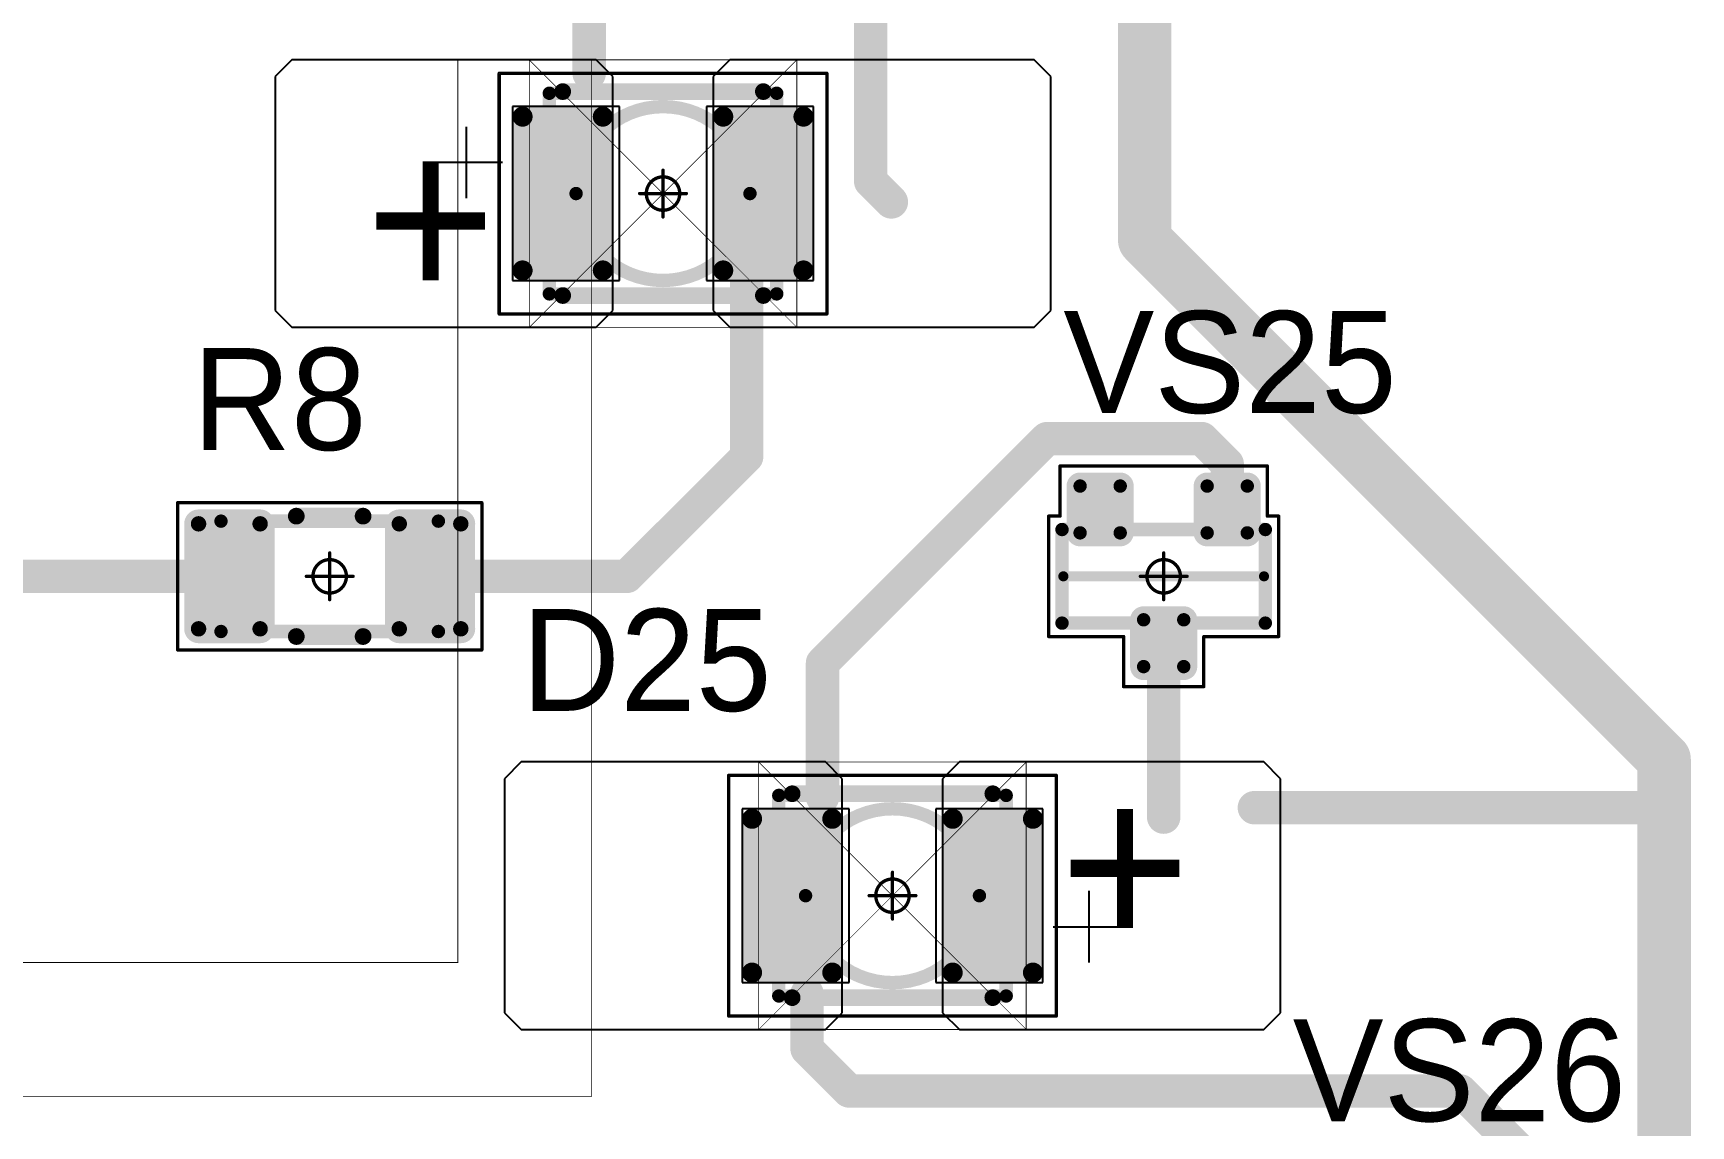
# Model space of a CAD drawing. Header units: millimetres. Extents: x 0 to 1769, y 431 to 1001.
# Drawn here: x 1352.28 to 1377.07, y 559.09 to 575.43 of the extents above; entities that cross this region are included whole.
import ezdxf

# ---------------------------------------------------------------- set-up
doc = ezdxf.new("R2010")
doc.units = ezdxf.units.MM
for name, color, linetype in [('Mechanical13', 56, 'Continuous'), ('Mechanical15', 56, 'Continuous'), ('Mechanical9', 56, 'Continuous'), ('TopLayer', 1, 'Continuous'), ('TopOverlay', 2, 'Continuous'), ('TopPaste', 8, 'Continuous'), ('TopSolder', 216, 'Continuous')]:
    doc.layers.add(name, color=color, linetype=linetype)

# ---------------------------------------------------------------- blocks, each defined once
blk = doc.blocks.new('SOT23_114')
at = {"layer": 'Mechanical13', "const_width": 0.2}
for points in [[(-0.7, -1.52), (-0.7, 1.52)], [(0.7, 1.52), (-0.7, 1.52)], [(0.7, -1.52), (0.7, 1.52)], [(0.7, -1.52), (-0.7, -1.52)]]:
    blk.add_lwpolyline(points, dxfattribs=at)
at = {"layer": 'Mechanical13', "const_width": 0.1}
for points in [[(-0.75, 1.52, 1), (-0.65, 1.52, 1)], [(-0.75, 1.52, 1), (-0.65, 1.52, 1)], [(0.65, 1.52, 1), (0.75, 1.52, 1)], [(0.65, 1.52, 1), (0.75, 1.52, 1)], [(-0.75, -1.52, 1), (-0.65, -1.52, 1)], [(-0.75, -1.52, 1), (-0.65, -1.52, 1)], [(0.65, -1.52, 1), (0.75, -1.52, 1)], [(0.65, -1.52, 1), (0.75, -1.52, 1)]]:
    blk.add_lwpolyline(points, format="xyb", close=True, dxfattribs=at)
at = {"layer": 'Mechanical15', "const_width": 0.05}
for points in [[(0.9, 1.72), (-0.9, 1.72)], [(-0.9, 1.55), (-0.9, 1.72)], [(0.9, 0.6), (0.9, 1.72)], [(-0.9, 1.55), (-1.65, 1.55)], [(-1.65, -1.55), (-1.65, 1.55)], [(1.65, 0.6), (0.9, 0.6)], [(1.65, -0.6), (1.65, 0.6)], [(0, -0.35), (0, 0.35)], [(0.35, 0), (-0.35, 0)], [(0.9, -1.72), (0.9, -0.6)], [(1.65, -0.6), (0.9, -0.6)], [(-0.9, -1.55), (-1.65, -1.55)], [(-0.9, -1.72), (-0.9, -1.55)], [(0.9, -1.72), (-0.9, -1.72)]]:
    blk.add_lwpolyline(points, dxfattribs=at)
at = {"layer": 'Mechanical15'}
for points, const_width in [([(-0.913, 1.72, 1), (-0.888, 1.72, 1)], 0.025), ([(-0.913, 1.72, 1), (-0.888, 1.72, 1)], 0.025), ([(0.888, 1.72, 1), (0.913, 1.72, 1)], 0.025), ([(0.888, 1.72, 1), (0.913, 1.72, 1)], 0.025), ([(-1.662, 1.55, 1), (-1.637, 1.55, 1)], 0.025), ([(-1.662, 1.55, 1), (-1.637, 1.55, 1)], 0.025), ([(-0.913, 1.55, 1), (-0.888, 1.55, 1)], 0.025), ([(-0.913, 1.55, 1), (-0.888, 1.55, 1)], 0.025), ([(0.888, 0.6, 1), (0.913, 0.6, 1)], 0.025), ([(0.888, 0.6, 1), (0.913, 0.6, 1)], 0.025), ([(1.637, 0.6, 1), (1.662, 0.6, 1)], 0.025), ([(1.637, 0.6, 1), (1.662, 0.6, 1)], 0.025), ([(0.25, 0, 1), (-0.25, 0, 1)], 0.05), ([(-0.012, 0.35, 1), (0.012, 0.35, 1)], 0.025), ([(-0.362, 0, 1), (-0.337, 0, 1)], 0.025), ([(-0.262, 0, 1), (-0.238, 0, 1)], 0.025), ([(0.238, 0, 1), (0.262, 0, 1)], 0.025), ([(0.337, 0, 1), (0.362, 0, 1)], 0.025), ([(-0.012, -0.35, 1), (0.012, -0.35, 1)], 0.025), ([(0.888, -0.6, 1), (0.913, -0.6, 1)], 0.025), ([(0.888, -0.6, 1), (0.913, -0.6, 1)], 0.025), ([(1.637, -0.6, 1), (1.662, -0.6, 1)], 0.025), ([(1.637, -0.6, 1), (1.662, -0.6, 1)], 0.025), ([(-1.662, -1.55, 1), (-1.637, -1.55, 1)], 0.025), ([(-1.662, -1.55, 1), (-1.637, -1.55, 1)], 0.025), ([(-0.913, -1.55, 1), (-0.888, -1.55, 1)], 0.025), ([(-0.913, -1.55, 1), (-0.888, -1.55, 1)], 0.025), ([(-0.913, -1.72, 1), (-0.888, -1.72, 1)], 0.025), ([(-0.913, -1.72, 1), (-0.888, -1.72, 1)], 0.025), ([(0.888, -1.72, 1), (0.913, -1.72, 1)], 0.025), ([(0.888, -1.72, 1), (0.913, -1.72, 1)], 0.025)]:
    blk.add_lwpolyline(points, format="xyb", close=True, dxfattribs=dict(at, const_width=const_width))
at = {"layer": 'TopLayer', "const_width": 0.1}
for points in [[(-1.4, 1.25, 1), (-1.3, 1.25, 1)], [(-0.7, 1.25, 1), (-0.6, 1.25, 1)], [(-1.4, 0.65, 1), (-1.3, 0.65, 1)], [(-0.7, 0.65, 1), (-0.6, 0.65, 1)], [(0.6, 0.3, 1), (0.7, 0.3, 1)], [(1.3, 0.3, 1), (1.4, 0.3, 1)], [(0.6, -0.3, 1), (0.7, -0.3, 1)], [(1.3, -0.3, 1), (1.4, -0.3, 1)], [(-1.4, -0.65, 1), (-1.3, -0.65, 1)], [(-0.7, -0.65, 1), (-0.6, -0.65, 1)], [(-1.4, -1.25, 1), (-1.3, -1.25, 1)], [(-0.7, -1.25, 1), (-0.6, -1.25, 1)]]:
    blk.add_lwpolyline(points, format="xyb", close=True, dxfattribs=at)
at = {"layer": 'TopLayer'}
for points in [[(-1.45, 1.25), (-1.45, 0.65), (-0.55, 1.25), (-0.55, 0.65)], [(-1.35, 1.35), (-1.35, 0.55), (-0.65, 1.35), (-0.65, 0.55)], [(0.55, 0.3), (0.55, -0.3), (1.45, 0.3), (1.45, -0.3)], [(0.65, 0.4), (0.65, -0.4), (1.35, 0.4), (1.35, -0.4)], [(-1.45, -0.65), (-1.45, -1.25), (-0.55, -0.65), (-0.55, -1.25)], [(-1.35, -0.55), (-1.35, -1.35), (-0.65, -0.55), (-0.65, -1.35)]]:
    blk.add_solid(points, dxfattribs=at)
at = {"layer": 'TopOverlay', "const_width": 0.15}
blk.add_lwpolyline([(0, -1.5), (0, 1.5)], dxfattribs=at)
at = {"layer": 'TopOverlay', "const_width": 0.075}
for points in [[(-0.038, 1.5, 1), (0.038, 1.5, 1)], [(-0.038, -1.5, 1), (0.038, -1.5, 1)]]:
    blk.add_lwpolyline(points, format="xyb", close=True, dxfattribs=at)
at = {"layer": 'TopPaste', "const_width": 0.075}
for points in [[(-1.387, 1.25, 1), (-1.313, 1.25, 1)], [(-0.687, 1.25, 1), (-0.613, 1.25, 1)], [(-1.387, 0.65, 1), (-1.313, 0.65, 1)], [(-0.687, 0.65, 1), (-0.613, 0.65, 1)], [(0.613, 0.3, 1), (0.687, 0.3, 1)], [(1.313, 0.3, 1), (1.387, 0.3, 1)], [(0.613, -0.3, 1), (0.687, -0.3, 1)], [(1.313, -0.3, 1), (1.387, -0.3, 1)], [(-1.387, -0.65, 1), (-1.313, -0.65, 1)], [(-0.687, -0.65, 1), (-0.613, -0.65, 1)], [(-1.387, -1.25, 1), (-1.313, -1.25, 1)], [(-0.687, -1.25, 1), (-0.613, -1.25, 1)]]:
    blk.add_lwpolyline(points, format="xyb", close=True, dxfattribs=at)
at = {"layer": 'TopPaste'}
for points in [[(-1.425, 1.25), (-1.425, 0.65), (-0.575, 1.25), (-0.575, 0.65)], [(-1.35, 1.325), (-1.35, 0.575), (-0.65, 1.325), (-0.65, 0.575)], [(0.575, 0.3), (0.575, -0.3), (1.425, 0.3), (1.425, -0.3)], [(0.65, 0.375), (0.65, -0.375), (1.35, 0.375), (1.35, -0.375)], [(-1.425, -0.65), (-1.425, -1.25), (-0.575, -0.65), (-0.575, -1.25)], [(-1.35, -0.575), (-1.35, -1.325), (-0.65, -0.575), (-0.65, -1.325)]]:
    blk.add_solid(points, dxfattribs=at)
at = {"layer": 'TopSolder', "const_width": 0.202}
for points in [[(-1.451, 1.25, 1), (-1.249, 1.25, 1)], [(-0.751, 1.25, 1), (-0.549, 1.25, 1)], [(-1.451, 0.65, 1), (-1.249, 0.65, 1)], [(-0.751, 0.65, 1), (-0.549, 0.65, 1)], [(0.549, 0.3, 1), (0.751, 0.3, 1)], [(1.249, 0.3, 1), (1.451, 0.3, 1)], [(0.549, -0.3, 1), (0.751, -0.3, 1)], [(1.249, -0.3, 1), (1.451, -0.3, 1)], [(-1.451, -0.65, 1), (-1.249, -0.65, 1)], [(-0.751, -0.65, 1), (-0.549, -0.65, 1)], [(-1.451, -1.25, 1), (-1.249, -1.25, 1)], [(-0.751, -1.25, 1), (-0.549, -1.25, 1)]]:
    blk.add_lwpolyline(points, format="xyb", close=True, dxfattribs=at)
at = {"layer": 'TopSolder'}
for points in [[(-1.552, 1.25), (-1.552, 0.65), (-0.448, 1.25), (-0.448, 0.65)], [(-1.35, 1.452), (-1.35, 0.448), (-0.65, 1.452), (-0.65, 0.448)], [(0.65, 0.502), (0.65, -0.502), (1.35, 0.502), (1.35, -0.502)], [(0.448, 0.3), (0.448, -0.3), (1.552, 0.3), (1.552, -0.3)], [(-1.35, -0.448), (-1.35, -1.452), (-0.65, -0.448), (-0.65, -1.452)], [(-1.552, -0.65), (-1.552, -1.25), (-0.448, -0.65), (-0.448, -1.25)]]:
    blk.add_solid(points, dxfattribs=at)
blk = doc.blocks.new('RC1206S_181')
at = {"layer": 'Mechanical13', "const_width": 0.2}
for points in [[(-1.625, 0.825), (1.625, 0.825)], [(-1.625, -0.825), (-1.625, 0.825)], [(1.625, -0.825), (1.625, 0.825)], [(-1.625, -0.825), (1.625, -0.825)]]:
    blk.add_lwpolyline(points, dxfattribs=at)
at = {"layer": 'Mechanical13', "const_width": 0.1}
for points in [[(-1.675, 0.825, 1), (-1.575, 0.825, 1)], [(-1.675, 0.825, 1), (-1.575, 0.825, 1)], [(1.575, 0.825, 1), (1.675, 0.825, 1)], [(1.575, 0.825, 1), (1.675, 0.825, 1)], [(-1.675, -0.825, 1), (-1.575, -0.825, 1)], [(-1.675, -0.825, 1), (-1.575, -0.825, 1)], [(1.575, -0.825, 1), (1.675, -0.825, 1)], [(1.575, -0.825, 1), (1.675, -0.825, 1)]]:
    blk.add_lwpolyline(points, format="xyb", close=True, dxfattribs=at)
at = {"layer": 'Mechanical15', "const_width": 0.05}
for points in [[(-2.275, 1.1), (2.275, 1.1)], [(-2.275, -1.1), (-2.275, 1.1)], [(2.275, -1.1), (2.275, 1.1)], [(0, -0.35), (0, 0.35)], [(-0.35, 0), (0.35, 0)], [(-2.275, -1.1), (2.275, -1.1)]]:
    blk.add_lwpolyline(points, dxfattribs=at)
at = {"layer": 'Mechanical15'}
for points, const_width in [([(-2.287, 1.1, 1), (-2.262, 1.1, 1)], 0.025), ([(-2.287, 1.1, 1), (-2.262, 1.1, 1)], 0.025), ([(2.262, 1.1, 1), (2.287, 1.1, 1)], 0.025), ([(2.262, 1.1, 1), (2.287, 1.1, 1)], 0.025), ([(0.25, 0, 1), (-0.25, 0, 1)], 0.05), ([(-0.012, 0.35, 1), (0.012, 0.35, 1)], 0.025), ([(-0.362, 0, 1), (-0.337, 0, 1)], 0.025), ([(-0.262, 0, 1), (-0.238, 0, 1)], 0.025), ([(0.238, 0, 1), (0.262, 0, 1)], 0.025), ([(0.337, 0, 1), (0.362, 0, 1)], 0.025), ([(-0.012, -0.35, 1), (0.012, -0.35, 1)], 0.025), ([(-2.287, -1.1, 1), (-2.262, -1.1, 1)], 0.025), ([(-2.287, -1.1, 1), (-2.262, -1.1, 1)], 0.025), ([(2.262, -1.1, 1), (2.287, -1.1, 1)], 0.025), ([(2.262, -1.1, 1), (2.287, -1.1, 1)], 0.025)]:
    blk.add_lwpolyline(points, format="xyb", close=True, dxfattribs=dict(at, const_width=const_width))
at = {"layer": 'TopLayer', "const_width": 0.115}
for points in [[(-2.018, 0.785, 1), (-1.903, 0.785, 1)], [(-1.098, 0.785, 1), (-0.983, 0.785, 1)], [(0.983, 0.785, 1), (1.098, 0.785, 1)], [(1.903, 0.785, 1), (2.018, 0.785, 1)], [(-2.018, -0.785, 1), (-1.903, -0.785, 1)], [(-1.098, -0.785, 1), (-0.983, -0.785, 1)], [(0.983, -0.785, 1), (1.098, -0.785, 1)], [(1.903, -0.785, 1), (2.018, -0.785, 1)]]:
    blk.add_lwpolyline(points, format="xyb", close=True, dxfattribs=at)
at = {"layer": 'TopLayer'}
for points in [[(-2.075, -0.785), (-0.925, -0.785), (-2.075, 0.785), (-0.925, 0.785)], [(-1.96, -0.9), (-1.04, -0.9), (-1.96, 0.9), (-1.04, 0.9)], [(0.925, -0.785), (2.075, -0.785), (0.925, 0.785), (2.075, 0.785)], [(1.04, -0.9), (1.96, -0.9), (1.04, 0.9), (1.96, 0.9)]]:
    blk.add_solid(points, dxfattribs=at)
at = {"layer": 'TopOverlay', "const_width": 0.25}
for points in [[(-0.5, 0.9), (0.5, 0.9)], [(-0.5, -0.9), (0.5, -0.9)]]:
    blk.add_lwpolyline(points, dxfattribs=at)
at = {"layer": 'TopOverlay', "const_width": 0.125}
for points in [[(-0.562, 0.9, 1), (-0.437, 0.9, 1)], [(0.437, 0.9, 1), (0.562, 0.9, 1)], [(-0.562, -0.9, 1), (-0.437, -0.9, 1)], [(0.437, -0.9, 1), (0.562, -0.9, 1)]]:
    blk.add_lwpolyline(points, format="xyb", close=True, dxfattribs=at)
at = {"layer": 'TopPaste', "const_width": 0.09}
for points in [[(-2.005, 0.785, 1), (-1.915, 0.785, 1)], [(-1.085, 0.785, 1), (-0.995, 0.785, 1)], [(0.995, 0.785, 1), (1.085, 0.785, 1)], [(1.915, 0.785, 1), (2.005, 0.785, 1)], [(-2.005, -0.785, 1), (-1.915, -0.785, 1)], [(-1.085, -0.785, 1), (-0.995, -0.785, 1)], [(0.995, -0.785, 1), (1.085, -0.785, 1)], [(1.915, -0.785, 1), (2.005, -0.785, 1)]]:
    blk.add_lwpolyline(points, format="xyb", close=True, dxfattribs=at)
at = {"layer": 'TopPaste'}
for points in [[(-2.05, -0.785), (-0.95, -0.785), (-2.05, 0.785), (-0.95, 0.785)], [(-1.96, -0.875), (-1.04, -0.875), (-1.96, 0.875), (-1.04, 0.875)], [(0.95, -0.785), (2.05, -0.785), (0.95, 0.785), (2.05, 0.785)], [(1.04, -0.875), (1.96, -0.875), (1.04, 0.875), (1.96, 0.875)]]:
    blk.add_solid(points, dxfattribs=at)
at = {"layer": 'TopSolder', "const_width": 0.215}
for points in [[(-2.068, 0.785, 1), (-1.853, 0.785, 1)], [(-1.148, 0.785, 1), (-0.933, 0.785, 1)], [(0.933, 0.785, 1), (1.148, 0.785, 1)], [(1.853, 0.785, 1), (2.068, 0.785, 1)], [(-2.068, -0.785, 1), (-1.853, -0.785, 1)], [(-1.148, -0.785, 1), (-0.933, -0.785, 1)], [(0.933, -0.785, 1), (1.148, -0.785, 1)], [(1.853, -0.785, 1), (2.068, -0.785, 1)]]:
    blk.add_lwpolyline(points, format="xyb", close=True, dxfattribs=at)
at = {"layer": 'TopSolder'}
for points in [[(-1.96, -1), (-1.04, -1), (-1.96, 1), (-1.04, 1)], [(1.04, -1), (1.96, -1), (1.04, 1), (1.96, 1)], [(-2.175, -0.785), (-0.825, -0.785), (-2.175, 0.785), (-0.825, 0.785)], [(0.825, -0.785), (2.175, -0.785), (0.825, 0.785), (2.175, 0.785)]]:
    blk.add_solid(points, dxfattribs=at)
blk = doc.blocks.new('T66G_302')
at = {"layer": 'Mechanical13'}
for p, q in [((2.936, 0.071), (2.936, -1)), ((2.4, -0.464), (3.471, -0.464))]:
    blk.add_line(p, q, dxfattribs=at)
at = {"layer": 'Mechanical13', "const_width": 0.2}
for points in [[(-1.7, 1.5), (1.7, 1.5)], [(-1.7, -1.5), (-1.7, 1.5)], [(1.7, -1.5), (1.7, 1.5)], [(-1.7, -1.5), (1.7, -1.5)]]:
    blk.add_lwpolyline(points, dxfattribs=at)
at = {"layer": 'Mechanical13'}
for points, const_width in [([(-1.75, 1.5, 1), (-1.65, 1.5, 1)], 0.1), ([(-1.75, 1.5, 1), (-1.65, 1.5, 1)], 0.1), ([(1.65, 1.5, 1), (1.75, 1.5, 1)], 0.1), ([(1.65, 1.5, 1), (1.75, 1.5, 1)], 0.1), ([(1.3, 0, 1), (-1.3, 0, 1)], 0.2), ([(-1.35, 0, 1), (-1.25, 0, 1)], 0.1), ([(1.25, 0, 1), (1.35, 0, 1)], 0.1), ([(-1.75, -1.5, 1), (-1.65, -1.5, 1)], 0.1), ([(-1.75, -1.5, 1), (-1.65, -1.5, 1)], 0.1), ([(1.65, -1.5, 1), (1.75, -1.5, 1)], 0.1), ([(1.65, -1.5, 1), (1.75, -1.5, 1)], 0.1)]:
    blk.add_lwpolyline(points, format="xyb", close=True, dxfattribs=dict(at, const_width=const_width))
at = {"layer": 'Mechanical15', "const_width": 0.05}
for points in [[(-2.45, -1.8), (-2.45, 1.8)], [(-2.45, 1.8), (2.45, 1.8)], [(2.45, -1.8), (2.45, 1.8)], [(0, -0.35), (0, 0.35)], [(-0.35, 0), (0.35, 0)], [(-2.45, -1.8), (2.45, -1.8)]]:
    blk.add_lwpolyline(points, dxfattribs=at)
at = {"layer": 'Mechanical15'}
for points, const_width in [([(-2.462, 1.8, 1), (-2.438, 1.8, 1)], 0.025), ([(-2.462, 1.8, 1), (-2.438, 1.8, 1)], 0.025), ([(2.438, 1.8, 1), (2.462, 1.8, 1)], 0.025), ([(2.438, 1.8, 1), (2.462, 1.8, 1)], 0.025), ([(0.25, 0, 1), (-0.25, 0, 1)], 0.05), ([(-0.012, 0.35, 1), (0.012, 0.35, 1)], 0.025), ([(-0.362, 0, 1), (-0.337, 0, 1)], 0.025), ([(-0.262, 0, 1), (-0.238, 0, 1)], 0.025), ([(0.238, 0, 1), (0.262, 0, 1)], 0.025), ([(0.337, 0, 1), (0.362, 0, 1)], 0.025), ([(-0.012, -0.35, 1), (0.012, -0.35, 1)], 0.025), ([(-2.462, -1.8, 1), (-2.438, -1.8, 1)], 0.025), ([(-2.462, -1.8, 1), (-2.438, -1.8, 1)], 0.025), ([(2.438, -1.8, 1), (2.462, -1.8, 1)], 0.025), ([(2.438, -1.8, 1), (2.462, -1.8, 1)], 0.025)]:
    blk.add_lwpolyline(points, format="xyb", close=True, dxfattribs=dict(at, const_width=const_width))
at = {"layer": 'TopLayer'}
for p, q in [((-5.55, 2), (-5.8, 1.75)), ((-1, 2), (-5.55, 2)), ((-0.75, 1.75), (-1, 2)), ((1, 2), (0.75, 1.75)), ((5.55, 2), (1, 2)), ((5.8, 1.75), (5.55, 2)), ((-5.8, 1.75), (-5.8, -1.75)), ((-0.75, -1.75), (-0.75, 1.75)), ((0.75, 1.75), (0.75, -1.75)), ((5.8, -1.75), (5.8, 1.75)), ((-5.8, -1.75), (-5.55, -2)), ((-1, -2), (-0.75, -1.75)), ((0.75, -1.75), (1, -2)), ((5.55, -2), (5.8, -1.75)), ((-5.55, -2), (-1, -2)), ((1, -2), (5.55, -2))]:
    blk.add_line(p, q, dxfattribs=at)
at = {"layer": 'TopLayer', "const_width": 0.15}
for points in [[(-2.175, 1.15, 1), (-2.025, 1.15, 1)], [(-0.975, 1.15, 1), (-0.825, 1.15, 1)], [(0.825, 1.15, 1), (0.975, 1.15, 1)], [(2.025, 1.15, 1), (2.175, 1.15, 1)], [(-2.175, -1.15, 1), (-2.025, -1.15, 1)], [(-0.975, -1.15, 1), (-0.825, -1.15, 1)], [(0.825, -1.15, 1), (0.975, -1.15, 1)], [(2.025, -1.15, 1), (2.175, -1.15, 1)]]:
    blk.add_lwpolyline(points, format="xyb", close=True, dxfattribs=at)
at = {"layer": 'TopLayer'}
for points in [[(-0.9, 1.3), (-2.1, 1.3), (-0.9, -1.3), (-2.1, -1.3)], [(2.1, 1.3), (0.9, 1.3), (2.1, -1.3), (0.9, -1.3)], [(-0.75, 1.15), (-2.25, 1.15), (-0.75, -1.15), (-2.25, -1.15)], [(2.25, 1.15), (0.75, 1.15), (2.25, -1.15), (0.75, -1.15)]]:
    blk.add_solid(points, dxfattribs=at)
at = {"layer": 'TopOverlay', "const_width": 0.25}
for points in [[(-1.5, 1.525), (1.5, 1.525)], [(-1.5, -1.525), (1.5, -1.525)]]:
    blk.add_lwpolyline(points, dxfattribs=at)
at = {"layer": 'TopOverlay', "const_width": 0.125}
for points in [[(-1.562, 1.525, 1), (-1.438, 1.525, 1)], [(1.438, 1.525, 1), (1.562, 1.525, 1)], [(-1.562, -1.525, 1), (-1.438, -1.525, 1)], [(1.438, -1.525, 1), (1.562, -1.525, 1)]]:
    blk.add_lwpolyline(points, format="xyb", close=True, dxfattribs=at)
at = {"layer": 'TopPaste', "const_width": 0.125}
for points in [[(-2.163, 1.15, 1), (-2.038, 1.15, 1)], [(-0.963, 1.15, 1), (-0.838, 1.15, 1)], [(0.838, 1.15, 1), (0.963, 1.15, 1)], [(2.038, 1.15, 1), (2.163, 1.15, 1)], [(-2.163, -1.15, 1), (-2.038, -1.15, 1)], [(-0.963, -1.15, 1), (-0.838, -1.15, 1)], [(0.838, -1.15, 1), (0.963, -1.15, 1)], [(2.038, -1.15, 1), (2.163, -1.15, 1)]]:
    blk.add_lwpolyline(points, format="xyb", close=True, dxfattribs=at)
at = {"layer": 'TopPaste'}
for points in [[(-0.9, 1.275), (-2.1, 1.275), (-0.9, -1.275), (-2.1, -1.275)], [(2.1, 1.275), (0.9, 1.275), (2.1, -1.275), (0.9, -1.275)], [(-0.775, 1.15), (-2.225, 1.15), (-0.775, -1.15), (-2.225, -1.15)], [(2.225, 1.15), (0.775, 1.15), (2.225, -1.15), (0.775, -1.15)]]:
    blk.add_solid(points, dxfattribs=at)
at = {"layer": 'TopSolder'}
for p, q in [((-2.25, 1.3), (-2.25, -1.3)), ((-0.65, 1.3), (-2.25, 1.3)), ((-0.65, -1.3), (-0.65, 1.3)), ((0.65, 1.3), (0.65, -1.3)), ((2.25, 1.3), (0.65, 1.3)), ((2.25, -1.3), (2.25, 1.3)), ((-2.25, -1.3), (-0.65, -1.3)), ((0.65, -1.3), (2.25, -1.3))]:
    blk.add_line(p, q, dxfattribs=at)
at = {"layer": 'TopOverlay'}
blk.add_text('+', height=2.5, dxfattribs=at).set_placement((2.5, -0.8))
blk = doc.blocks.new('T66G_303')
at = {"layer": 'Mechanical13'}
for p, q in [((2.936, 0.071), (2.936, -1)), ((2.4, -0.464), (3.471, -0.464))]:
    blk.add_line(p, q, dxfattribs=at)
at = {"layer": 'Mechanical13', "const_width": 0.2}
for points in [[(1.7, 1.5), (-1.7, 1.5)], [(-1.7, 1.5), (-1.7, -1.5)], [(1.7, 1.5), (1.7, -1.5)], [(1.7, -1.5), (-1.7, -1.5)]]:
    blk.add_lwpolyline(points, dxfattribs=at)
at = {"layer": 'Mechanical13'}
for points, const_width in [([(-1.75, 1.5, 1), (-1.65, 1.5, 1)], 0.1), ([(-1.75, 1.5, 1), (-1.65, 1.5, 1)], 0.1), ([(1.65, 1.5, 1), (1.75, 1.5, 1)], 0.1), ([(1.65, 1.5, 1), (1.75, 1.5, 1)], 0.1), ([(1.3, 0, 1), (-1.3, 0, 1)], 0.2), ([(-1.35, 0, 1), (-1.25, 0, 1)], 0.1), ([(1.25, 0, 1), (1.35, 0, 1)], 0.1), ([(-1.75, -1.5, 1), (-1.65, -1.5, 1)], 0.1), ([(-1.75, -1.5, 1), (-1.65, -1.5, 1)], 0.1), ([(1.65, -1.5, 1), (1.75, -1.5, 1)], 0.1), ([(1.65, -1.5, 1), (1.75, -1.5, 1)], 0.1)]:
    blk.add_lwpolyline(points, format="xyb", close=True, dxfattribs=dict(at, const_width=const_width))
at = {"layer": 'Mechanical15', "const_width": 0.05}
for points in [[(-2.45, 1.8), (-2.45, -1.8)], [(2.45, 1.8), (-2.45, 1.8)], [(2.45, 1.8), (2.45, -1.8)], [(0, 0.35), (0, -0.35)], [(0.35, 0), (-0.35, 0)], [(2.45, -1.8), (-2.45, -1.8)]]:
    blk.add_lwpolyline(points, dxfattribs=at)
at = {"layer": 'Mechanical15'}
for points, const_width in [([(-2.462, 1.8, 1), (-2.438, 1.8, 1)], 0.025), ([(-2.462, 1.8, 1), (-2.438, 1.8, 1)], 0.025), ([(2.438, 1.8, 1), (2.462, 1.8, 1)], 0.025), ([(2.438, 1.8, 1), (2.462, 1.8, 1)], 0.025), ([(0.25, 0, 1), (-0.25, 0, 1)], 0.05), ([(-0.012, 0.35, 1), (0.012, 0.35, 1)], 0.025), ([(-0.362, 0, 1), (-0.337, 0, 1)], 0.025), ([(-0.262, 0, 1), (-0.238, 0, 1)], 0.025), ([(0.238, 0, 1), (0.262, 0, 1)], 0.025), ([(0.337, 0, 1), (0.362, 0, 1)], 0.025), ([(-0.012, -0.35, 1), (0.012, -0.35, 1)], 0.025), ([(-2.462, -1.8, 1), (-2.438, -1.8, 1)], 0.025), ([(-2.462, -1.8, 1), (-2.438, -1.8, 1)], 0.025), ([(2.438, -1.8, 1), (2.462, -1.8, 1)], 0.025), ([(2.438, -1.8, 1), (2.462, -1.8, 1)], 0.025)]:
    blk.add_lwpolyline(points, format="xyb", close=True, dxfattribs=dict(at, const_width=const_width))
at = {"layer": 'TopLayer'}
for p, q in [((-5.55, 2), (-5.8, 1.75)), ((-1, 2), (-5.55, 2)), ((-0.75, 1.75), (-1, 2)), ((1, 2), (0.75, 1.75)), ((5.55, 2), (1, 2)), ((5.8, 1.75), (5.55, 2)), ((-5.8, 1.75), (-5.8, -1.75)), ((-0.75, -1.75), (-0.75, 1.75)), ((0.75, 1.75), (0.75, -1.75)), ((5.8, -1.75), (5.8, 1.75)), ((-5.8, -1.75), (-5.55, -2)), ((-1, -2), (-0.75, -1.75)), ((0.75, -1.75), (1, -2)), ((5.55, -2), (5.8, -1.75)), ((-5.55, -2), (-1, -2)), ((1, -2), (5.55, -2))]:
    blk.add_line(p, q, dxfattribs=at)
at = {"layer": 'TopLayer', "const_width": 0.15}
for points in [[(-2.175, 1.15, 1), (-2.025, 1.15, 1)], [(-0.975, 1.15, 1), (-0.825, 1.15, 1)], [(0.825, 1.15, 1), (0.975, 1.15, 1)], [(2.025, 1.15, 1), (2.175, 1.15, 1)], [(-2.175, -1.15, 1), (-2.025, -1.15, 1)], [(-0.975, -1.15, 1), (-0.825, -1.15, 1)], [(0.825, -1.15, 1), (0.975, -1.15, 1)], [(2.025, -1.15, 1), (2.175, -1.15, 1)]]:
    blk.add_lwpolyline(points, format="xyb", close=True, dxfattribs=at)
at = {"layer": 'TopLayer'}
for points in [[(-0.9, 1.3), (-2.1, 1.3), (-0.9, -1.3), (-2.1, -1.3)], [(2.1, 1.3), (0.9, 1.3), (2.1, -1.3), (0.9, -1.3)], [(-0.75, 1.15), (-2.25, 1.15), (-0.75, -1.15), (-2.25, -1.15)], [(2.25, 1.15), (0.75, 1.15), (2.25, -1.15), (0.75, -1.15)]]:
    blk.add_solid(points, dxfattribs=at)
at = {"layer": 'TopOverlay', "const_width": 0.25}
for points in [[(1.5, 1.525), (-1.5, 1.525)], [(1.5, -1.525), (-1.5, -1.525)]]:
    blk.add_lwpolyline(points, dxfattribs=at)
at = {"layer": 'TopOverlay', "const_width": 0.125}
for points in [[(-1.562, 1.525, 1), (-1.438, 1.525, 1)], [(1.438, 1.525, 1), (1.562, 1.525, 1)], [(-1.562, -1.525, 1), (-1.438, -1.525, 1)], [(1.438, -1.525, 1), (1.562, -1.525, 1)]]:
    blk.add_lwpolyline(points, format="xyb", close=True, dxfattribs=at)
at = {"layer": 'TopPaste', "const_width": 0.125}
for points in [[(-2.163, 1.15, 1), (-2.038, 1.15, 1)], [(-0.963, 1.15, 1), (-0.838, 1.15, 1)], [(0.838, 1.15, 1), (0.963, 1.15, 1)], [(2.038, 1.15, 1), (2.163, 1.15, 1)], [(-2.163, -1.15, 1), (-2.038, -1.15, 1)], [(-0.963, -1.15, 1), (-0.838, -1.15, 1)], [(0.838, -1.15, 1), (0.963, -1.15, 1)], [(2.038, -1.15, 1), (2.163, -1.15, 1)]]:
    blk.add_lwpolyline(points, format="xyb", close=True, dxfattribs=at)
at = {"layer": 'TopPaste'}
for points in [[(-0.9, 1.275), (-2.1, 1.275), (-0.9, -1.275), (-2.1, -1.275)], [(2.1, 1.275), (0.9, 1.275), (2.1, -1.275), (0.9, -1.275)], [(-0.775, 1.15), (-2.225, 1.15), (-0.775, -1.15), (-2.225, -1.15)], [(2.225, 1.15), (0.775, 1.15), (2.225, -1.15), (0.775, -1.15)]]:
    blk.add_solid(points, dxfattribs=at)
at = {"layer": 'TopSolder'}
for p, q in [((-2.25, 1.3), (-2.25, -1.3)), ((-0.65, 1.3), (-2.25, 1.3)), ((-0.65, -1.3), (-0.65, 1.3)), ((0.65, 1.3), (0.65, -1.3)), ((2.25, 1.3), (0.65, 1.3)), ((2.25, -1.3), (2.25, 1.3)), ((-2.25, -1.3), (-0.65, -1.3)), ((0.65, -1.3), (2.25, -1.3))]:
    blk.add_line(p, q, dxfattribs=at)
at = {"layer": 'TopOverlay'}
blk.add_text('+', height=2.5, dxfattribs=at).set_placement((2.5, -0.8))

msp = doc.modelspace()

# ---------------------------------------------------------------- linework, layer by layer
at = {"layer": 'Mechanical9'}
for points, const_width in [([(1358.634, 561.528), (1358.634, 575.028)], 0.0127), ([(1358.634, 575.028), (1360.634, 575.028)], 0.0127), ([(1358.634, 561.528), (1358.634, 575.028)], 0.0127), ([(1358.634, 575.028), (1360.634, 575.028)], 0.0127), ([(1359.702, 571.028), (1359.702, 575.028)], 0.0127), ([(1359.702, 575.028), (1363.702, 575.028)], 0.0127), ([(1359.702, 575.028), (1363.702, 571.028)], 0.01), ([(1359.702, 571.028), (1363.702, 575.028)], 0.01), ([(1360.634, 559.528), (1360.634, 575.028)], 0.0127), ([(1360.634, 559.528), (1360.634, 575.028)], 0.0127), ([(1363.702, 571.028), (1363.702, 575.028)], 0.0127), ([(1359.702, 571.028), (1363.702, 571.028)], 0.0127), ([(1363.133, 560.528), (1363.133, 564.528)], 0.0127), ([(1363.133, 564.528), (1367.133, 564.528)], 0.0127), ([(1363.133, 564.528), (1367.133, 560.528)], 0.01), ([(1363.133, 560.528), (1367.133, 564.528)], 0.01), ([(1367.133, 560.528), (1367.133, 564.528)], 0.0127), ([(1345.634, 561.528), (1358.634, 561.528)], 0.0127), ([(1345.634, 561.528), (1358.634, 561.528)], 0.0127), ([(1363.133, 560.528), (1367.133, 560.528)], 0.0127), ([(1345.634, 559.528), (1360.634, 559.528)], 0.0127), ([(1345.634, 559.528), (1360.634, 559.528)], 0.0127)]:
    msp.add_lwpolyline(points, dxfattribs=dict(at, const_width=const_width))
for points, const_width in [([(1358.631, 575.028, 1), (1358.638, 575.028, 1)], 0.00635), ([(1358.631, 575.028, 1), (1358.638, 575.028, 1)], 0.00635), ([(1358.631, 575.028, 1), (1358.638, 575.028, 1)], 0.00635), ([(1358.631, 575.028, 1), (1358.638, 575.028, 1)], 0.00635), ([(1359.699, 575.028, 1), (1359.705, 575.028, 1)], 0.00635), ([(1359.699, 575.028, 1), (1359.705, 575.028, 1)], 0.00635), ([(1359.7, 575.028, 1), (1359.705, 575.028, 1)], 0.005), ([(1360.631, 575.028, 1), (1360.638, 575.028, 1)], 0.00635), ([(1360.631, 575.028, 1), (1360.638, 575.028, 1)], 0.00635), ([(1360.631, 575.028, 1), (1360.638, 575.028, 1)], 0.00635), ([(1360.631, 575.028, 1), (1360.638, 575.028, 1)], 0.00635), ([(1363.699, 575.028, 1), (1363.705, 575.028, 1)], 0.00635), ([(1363.699, 575.028, 1), (1363.705, 575.028, 1)], 0.00635), ([(1363.7, 575.028, 1), (1363.705, 575.028, 1)], 0.005), ([(1359.699, 571.028, 1), (1359.705, 571.028, 1)], 0.00635), ([(1359.699, 571.028, 1), (1359.705, 571.028, 1)], 0.00635), ([(1359.7, 571.028, 1), (1359.705, 571.028, 1)], 0.005), ([(1363.699, 571.028, 1), (1363.705, 571.028, 1)], 0.00635), ([(1363.699, 571.028, 1), (1363.705, 571.028, 1)], 0.00635), ([(1363.7, 571.028, 1), (1363.705, 571.028, 1)], 0.005), ([(1363.13, 564.528, 1), (1363.136, 564.528, 1)], 0.00635), ([(1363.13, 564.528, 1), (1363.136, 564.528, 1)], 0.00635), ([(1363.13, 564.528, 1), (1363.135, 564.528, 1)], 0.005), ([(1367.13, 564.528, 1), (1367.136, 564.528, 1)], 0.00635), ([(1367.13, 564.528, 1), (1367.136, 564.528, 1)], 0.00635), ([(1367.13, 564.528, 1), (1367.135, 564.528, 1)], 0.005), ([(1358.631, 561.528, 1), (1358.638, 561.528, 1)], 0.00635), ([(1358.631, 561.528, 1), (1358.638, 561.528, 1)], 0.00635), ([(1358.631, 561.528, 1), (1358.638, 561.528, 1)], 0.00635), ([(1358.631, 561.528, 1), (1358.638, 561.528, 1)], 0.00635), ([(1363.13, 560.528, 1), (1363.136, 560.528, 1)], 0.00635), ([(1363.13, 560.528, 1), (1363.136, 560.528, 1)], 0.00635), ([(1363.13, 560.528, 1), (1363.135, 560.528, 1)], 0.005), ([(1367.13, 560.528, 1), (1367.136, 560.528, 1)], 0.00635), ([(1367.13, 560.528, 1), (1367.136, 560.528, 1)], 0.00635), ([(1367.13, 560.528, 1), (1367.135, 560.528, 1)], 0.005), ([(1360.631, 559.528, 1), (1360.638, 559.528, 1)], 0.00635), ([(1360.631, 559.528, 1), (1360.638, 559.528, 1)], 0.00635), ([(1360.631, 559.528, 1), (1360.638, 559.528, 1)], 0.00635), ([(1360.631, 559.528, 1), (1360.638, 559.528, 1)], 0.00635), ([(1360.638, 559.528, 1), (1360.631, 559.528, 1)], 0.00635), ([(1360.638, 559.528, 1), (1360.631, 559.528, 1)], 0.00635), ([(1360.63, 559.528, 1), (1360.633, 559.528, 1)], 0.00317), ([(1360.63, 559.528, 1), (1360.633, 559.528, 1)], 0.00317), ([(1360.636, 559.528, 1), (1360.639, 559.528, 1)], 0.00317), ([(1360.636, 559.528, 1), (1360.639, 559.528, 1)], 0.00317)]:
    msp.add_lwpolyline(points, format="xyb", close=True, dxfattribs=dict(at, const_width=const_width))
at = {"layer": 'TopLayer'}
for points, const_width in [([(1368.904, 603.865), (1368.904, 572.335)], 0.8), ([(1360.598, 574.824), (1360.598, 582.702)], 0.5), ([(1364.807, 573.212), (1364.807, 576.47)], 0.5), ([(1364.807, 573.212), (1365.116, 572.903)], 0.5), ([(1362.952, 569.093), (1362.952, 573.028)], 0.5), ([(1368.904, 572.335), (1376.67, 564.568)], 0.8), ([(1364.087, 566.007), (1367.443, 569.363)], 0.5), ([(1367.443, 569.363), (1369.758, 569.363)], 0.5), ([(1369.758, 569.363), (1370.138, 568.983)], 0.5), ([(1361.163, 567.304), (1362.952, 569.093)], 0.5), ([(1370.138, 568.304), (1370.138, 568.983)], 0.5), ([(1351.816, 567.304), (1355.218, 567.304)], 0.5), ([(1358.218, 567.304), (1361.163, 567.304)], 0.5), ([(1369.188, 563.703), (1369.188, 566.304)], 0.5), ([(1364.087, 564.001), (1364.087, 566.007)], 0.5), ([(1376.67, 563.934), (1376.67, 564.568)], 0.8), ([(1376.67, 551.485), (1376.67, 563.934)], 0.8), ([(1376.58, 563.844), (1376.67, 563.934)], 0.5), ([(1370.544, 563.844), (1376.58, 563.844)], 0.5), ([(1363.856, 560.236), (1363.856, 561.061)], 0.5), ([(1363.856, 560.236), (1364.484, 559.608)], 0.5), ([(1364.484, 559.608), (1373.625, 559.608)], 0.5), ([(1373.625, 559.608), (1375.037, 558.195)], 0.5)]:
    msp.add_lwpolyline(points, dxfattribs=dict(at, const_width=const_width))
for points, const_width in [([(1360.473, 574.824, 1), (1360.723, 574.824, 1)], 0.25), ([(1364.682, 573.212, 1), (1364.932, 573.212, 1)], 0.25), ([(1364.682, 573.212, 1), (1364.932, 573.212, 1)], 0.25), ([(1362.827, 573.028, 1), (1363.077, 573.028, 1)], 0.25), ([(1364.991, 572.903, 1), (1365.241, 572.903, 1)], 0.25), ([(1368.704, 572.335, 1), (1369.104, 572.335, 1)], 0.4), ([(1368.704, 572.335, 1), (1369.104, 572.335, 1)], 0.4), ([(1367.318, 569.363, 1), (1367.568, 569.363, 1)], 0.25), ([(1367.318, 569.363, 1), (1367.568, 569.363, 1)], 0.25), ([(1369.633, 569.363, 1), (1369.883, 569.363, 1)], 0.25), ([(1369.633, 569.363, 1), (1369.883, 569.363, 1)], 0.25), ([(1362.827, 569.093, 1), (1363.077, 569.093, 1)], 0.25), ([(1362.827, 569.093, 1), (1363.077, 569.093, 1)], 0.25), ([(1370.013, 568.983, 1), (1370.263, 568.983, 1)], 0.25), ([(1370.013, 568.983, 1), (1370.263, 568.983, 1)], 0.25), ([(1370.013, 568.304, 1), (1370.263, 568.304, 1)], 0.25), ([(1355.093, 567.304, 1), (1355.343, 567.304, 1)], 0.25), ([(1358.093, 567.304, 1), (1358.343, 567.304, 1)], 0.25), ([(1361.038, 567.304, 1), (1361.288, 567.304, 1)], 0.25), ([(1361.038, 567.304, 1), (1361.288, 567.304, 1)], 0.25), ([(1369.063, 566.304, 1), (1369.313, 566.304, 1)], 0.25), ([(1363.962, 566.007, 1), (1364.212, 566.007, 1)], 0.25), ([(1363.962, 566.007, 1), (1364.212, 566.007, 1)], 0.25), ([(1376.47, 564.568, 1), (1376.87, 564.568, 1)], 0.4), ([(1376.47, 564.568, 1), (1376.87, 564.568, 1)], 0.4), ([(1363.962, 564.001, 1), (1364.212, 564.001, 1)], 0.25), ([(1376.47, 563.934, 1), (1376.87, 563.934, 1)], 0.4), ([(1376.47, 563.934, 1), (1376.87, 563.934, 1)], 0.4), ([(1376.545, 563.934, 1), (1376.795, 563.934, 1)], 0.25), ([(1369.063, 563.703, 1), (1369.313, 563.703, 1)], 0.25), ([(1370.419, 563.844, 1), (1370.669, 563.844, 1)], 0.25), ([(1376.455, 563.844, 1), (1376.705, 563.844, 1)], 0.25), ([(1376.455, 563.844, 1), (1376.705, 563.844, 1)], 0.25), ([(1363.731, 561.061, 1), (1363.981, 561.061, 1)], 0.25), ([(1363.731, 560.236, 1), (1363.981, 560.236, 1)], 0.25), ([(1363.731, 560.236, 1), (1363.981, 560.236, 1)], 0.25), ([(1364.359, 559.608, 1), (1364.609, 559.608, 1)], 0.25), ([(1364.359, 559.608, 1), (1364.609, 559.608, 1)], 0.25), ([(1373.5, 559.608, 1), (1373.75, 559.608, 1)], 0.25), ([(1373.5, 559.608, 1), (1373.75, 559.608, 1)], 0.25)]:
    msp.add_lwpolyline(points, format="xyb", close=True, dxfattribs=dict(at, const_width=const_width))

# ---------------------------------------------------------------- block references
for name, p, rotation in [('T66G_303', (1361.702, 573.028), 180), ('SOT23_114', (1369.188, 567.304), 270), ('RC1206S_181', (1356.718, 567.304), 360), ('T66G_302', (1365.133, 562.528), 360)]:
    msp.add_blockref(name, p, dxfattribs=dict(rotation=rotation))

# ---------------------------------------------------------------- texts
at = {"layer": 'TopOverlay'}
for s, p in [('VS25', (1367.688, 569.747)), ('R8', (1354.667, 569.193)), ('D25', (1359.588, 565.292)), ('VS26', (1371.117, 559.156))]:
    msp.add_text(s, height=1.524, dxfattribs=at).set_placement(p)

doc.saveas('drawing.dxf')
